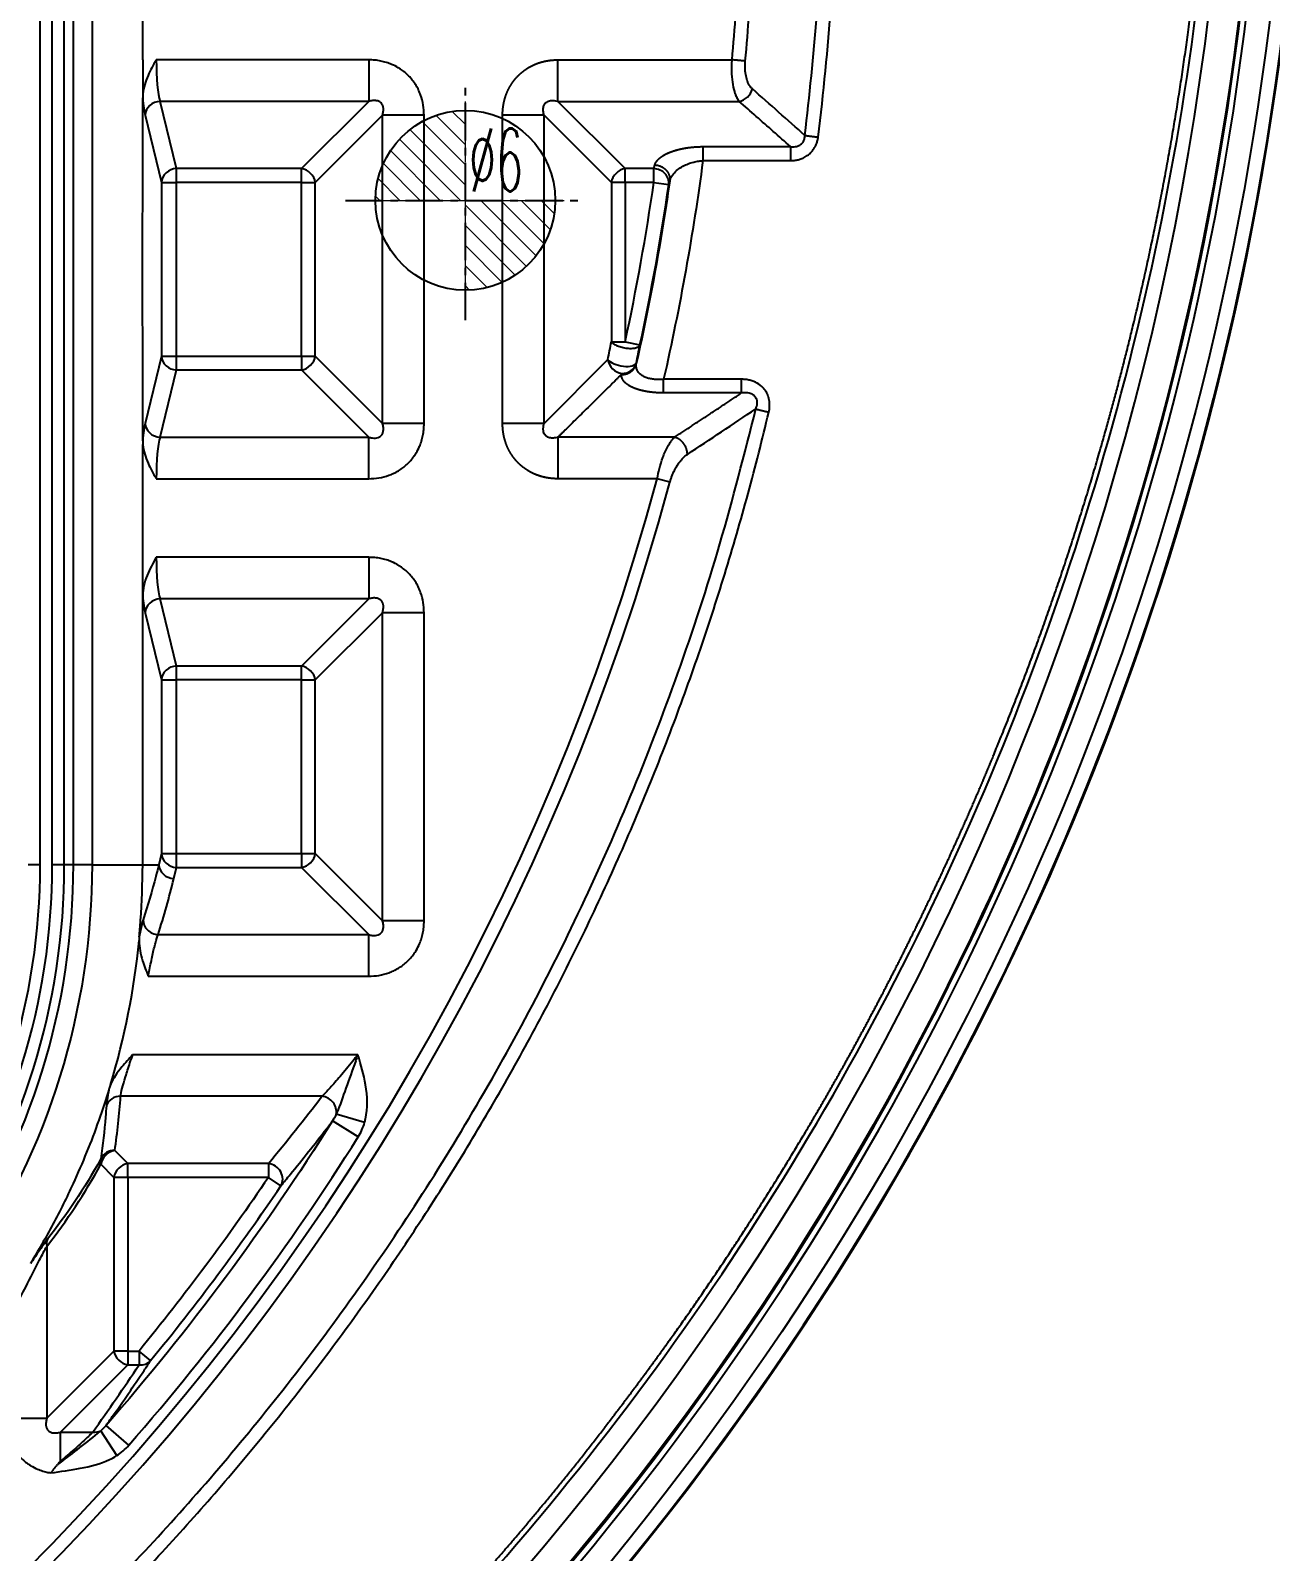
# Model space of a CAD drawing. Header units: millimetres. Extents: x 2595 to 3308, y 1499 to 1823.
# Drawn here: x 3206 to 3247.4, y 1606.3 to 1657.1 of the extents above; entities that cross this region are included whole.
import ezdxf
from ezdxf.lldxf.tags import DXFTag

# ---------------------------------------------------------------- set-up
doc = ezdxf.new("R2010")
doc.units = ezdxf.units.MM
doc.linetypes.add('CENTER', pattern=[2, 1.25, -0.25, 0.25, -0.25])
doc.layers.add('5', color=7, linetype='Continuous', true_color=0xffffff)
doc.layers.add('TOP', color=7, linetype='Continuous', true_color=0xffffff)
doc.layers.add('epin', color=13, linetype='Continuous', lineweight=9)
doc.styles.add('TXT05', font='txt.shx', dxfattribs={"width": 0.5, "bigfont": 'gbcbig.shx'})
tags = doc.linetypes.add('DASHED', pattern=[25.72, 12.86, -12.86]).pattern_tags.tags
tags[6:7] = [DXFTag(74, 4), DXFTag(75, 0), DXFTag(340, '0'), DXFTag(46, 0.0), DXFTag(50, 0.0), DXFTag(44, 0.0), DXFTag(45, 0.0)]
tags[4:5] = [DXFTag(74, 4), DXFTag(75, 0), DXFTag(340, '0'), DXFTag(46, 0.0), DXFTag(50, 0.0), DXFTag(44, 0.0), DXFTag(45, 0.0)]

# ---------------------------------------------------------------- blocks, each defined once
blk = doc.blocks.new('epin_ejp_6')
at = {"layer": 'epin'}
h = blk.add_hatch(dxfattribs=at)
h.set_pattern_fill('_ANSI31', color=123, scale=0.15, angle=90, style=0)
h.set_pattern_definition([(135, (-2656.51364, 153.2396), (-0.336759605, -0.336759605), [])])
h.paths.add_polyline_path([(0, 3, 0.414214), (-3, 0), (0, 0)])
h.paths.add_polyline_path([(3, 0), (0, 0), (0, -3, 0.414214)])
at = {"layer": 'epin', "color": 1, "linetype": 'CENTER', "ltscale": 3.048}
for p, q in [((0, -3.3), (0, 3.3)), ((-3.3, 0), (3.3, 0))]:
    blk.add_line(p, q, dxfattribs=at)
at = {"layer": 'epin'}
blk.add_circle((0, 0), 3, dxfattribs=at)
at = {"layer": 'epin', "color": 6, "style": 'TXT05', "width": 0.5}
blk.add_text('%%c6', height=2.1, dxfattribs=at).set_placement((0.12, 0.3))

msp = doc.modelspace()

# ---------------------------------------------------------------- linework, layer by layer
at = {"layer": '5', "color": 7, "linetype": 'Continuous'}
for p, q in [((3206.312, 1629.254), (3206.312, 1673.518)), ((3206.716, 1629.254), (3206.716, 1673.518)), ((3207.118, 1629.254), (3207.118, 1673.518)), ((3207.423, 1629.254), (3207.423, 1673.518)), ((3208.043, 1673.518), (3208.043, 1629.254)), ((3209.741, 1656.111), (3209.741, 1654.973)), ((3217.276, 1656.111), (3210.187, 1656.111)), ((3223.593, 1656.111), (3229.403, 1656.111)), ((3209.815, 1654.263), (3210.363, 1652.02)), ((3210.864, 1652.482), (3210.315, 1654.725)), ((3217.276, 1654.725), (3210.315, 1654.725)), ((3215.032, 1652.482), (3217.276, 1654.725)), ((3215.494, 1652.02), (3217.738, 1654.263)), ((3217.738, 1643.981), (3217.738, 1654.263)), ((3219.124, 1654.263), (3217.738, 1654.263)), ((3219.124, 1643.981), (3219.124, 1654.263)), ((3221.744, 1643.981), (3221.744, 1654.263)), ((3223.131, 1643.981), (3223.131, 1654.263)), ((3225.374, 1652.02), (3223.131, 1654.263)), ((3225.836, 1652.482), (3223.593, 1654.725)), ((3223.593, 1654.725), (3229.64, 1654.725)), ((3228.429, 1653.215), (3231.354, 1653.215)), ((3228.429, 1652.748), (3231.354, 1652.748)), ((3231.354, 1653.215), (3231.354, 1652.748)), ((3210.864, 1652.02), (3210.864, 1652.482)), ((3215.032, 1652.482), (3210.864, 1652.482)), ((3215.032, 1652.02), (3215.032, 1652.482)), ((3225.836, 1652.02), (3225.836, 1652.482)), ((3226.793, 1652.482), (3225.836, 1652.482)), ((3226.793, 1652.02), (3226.793, 1652.482)), ((3210.363, 1652.02), (3210.363, 1646.225)), ((3210.363, 1652.02), (3210.864, 1652.02)), ((3215.032, 1652.02), (3210.864, 1652.02)), ((3210.864, 1646.225), (3210.864, 1652.02)), ((3215.032, 1646.225), (3215.032, 1652.02)), ((3215.032, 1652.02), (3215.494, 1652.02)), ((3215.494, 1646.225), (3215.494, 1652.02)), ((3225.374, 1652.02), (3225.374, 1646.702)), ((3225.836, 1652.02), (3225.374, 1652.02)), ((3225.836, 1652.02), (3225.836, 1646.702)), ((3226.793, 1652.02), (3225.836, 1652.02)), ((3226.793, 1652.02), (3227.291, 1651.947)), ((3225.374, 1646.702), (3225.836, 1646.702)), ((3225.836, 1646.702), (3226.327, 1646.597)), ((3210.363, 1646.225), (3209.815, 1643.981)), ((3210.363, 1646.225), (3210.864, 1646.225)), ((3210.864, 1645.762), (3210.864, 1646.225)), ((3210.864, 1646.225), (3215.032, 1646.225)), ((3215.032, 1646.225), (3215.494, 1646.225)), ((3215.032, 1646.225), (3215.032, 1645.762)), ((3215.494, 1646.225), (3217.738, 1643.981)), ((3210.315, 1643.519), (3210.864, 1645.762)), ((3210.864, 1645.762), (3215.032, 1645.762)), ((3215.032, 1645.762), (3217.276, 1643.519)), ((3225.259, 1646.109), (3223.131, 1643.981)), ((3229.723, 1645.453), (3227.12, 1645.453)), ((3227.12, 1644.996), (3227.12, 1645.453)), ((3229.723, 1644.996), (3229.723, 1645.453)), ((3229.723, 1644.996), (3227.12, 1644.996)), ((3209.741, 1642.134), (3209.741, 1643.271)), ((3210.315, 1643.519), (3217.276, 1643.519)), ((3217.276, 1642.133), (3217.276, 1643.519)), ((3227.481, 1643.519), (3223.593, 1643.519)), ((3210.187, 1642.133), (3217.276, 1642.133)), ((3226.903, 1642.133), (3223.593, 1642.133)), ((3227.332, 1642.017), (3226.903, 1642.133)), ((3217.276, 1638.126), (3210.315, 1638.126)), ((3210.864, 1635.883), (3210.315, 1638.126)), ((3215.032, 1635.883), (3217.276, 1638.126)), ((3209.815, 1637.664), (3210.363, 1635.421)), ((3215.494, 1635.421), (3217.738, 1637.664)), ((3217.738, 1627.382), (3217.738, 1637.664)), ((3219.124, 1637.664), (3217.738, 1637.664)), ((3219.124, 1627.382), (3219.124, 1637.664)), ((3215.032, 1635.883), (3210.864, 1635.883)), ((3210.864, 1635.421), (3210.864, 1635.883)), ((3215.032, 1635.421), (3215.032, 1635.883)), ((3210.363, 1635.421), (3210.864, 1635.421)), ((3210.363, 1635.421), (3210.363, 1629.626)), ((3215.032, 1635.421), (3210.864, 1635.421)), ((3210.864, 1629.626), (3210.864, 1635.421)), ((3215.032, 1635.421), (3215.494, 1635.421)), ((3215.032, 1629.626), (3215.032, 1635.421)), ((3215.494, 1629.626), (3215.494, 1635.421)), ((3210.363, 1629.626), (3210.272, 1629.254)), ((3210.363, 1629.626), (3210.864, 1629.626)), ((3210.864, 1629.163), (3210.864, 1629.626)), ((3210.864, 1629.626), (3215.032, 1629.626)), ((3215.032, 1629.626), (3215.032, 1629.163)), ((3215.032, 1629.626), (3215.494, 1629.626)), ((3215.494, 1629.626), (3217.738, 1627.382)), ((3206.312, 1629.254), (3205.911, 1629.254)), ((3207.118, 1629.254), (3206.716, 1629.254)), ((3207.423, 1629.254), (3207.118, 1629.254)), ((3210.773, 1628.791), (3210.864, 1629.163)), ((3210.864, 1629.163), (3215.032, 1629.163)), ((3215.032, 1629.163), (3217.276, 1626.92)), ((3210.248, 1626.92), (3217.276, 1626.92)), ((3217.276, 1625.534), (3217.276, 1626.92)), ((3209.919, 1625.534), (3217.276, 1625.534)), ((3216.914, 1622.913), (3209.401, 1622.913)), ((3215.718, 1621.527), (3208.997, 1621.527)), ((3217.139, 1620.649), (3216.191, 1620.926)), ((3216.923, 1620.172), (3216.073, 1620.706)), ((3209.237, 1619.284), (3208.802, 1619.719)), ((3208.775, 1618.822), (3208.34, 1619.257)), ((3213.93, 1619.284), (3209.237, 1619.284)), ((3209.237, 1618.822), (3209.237, 1619.284)), ((3213.93, 1619.284), (3213.93, 1618.822)), ((3208.775, 1618.822), (3208.775, 1613.027)), ((3209.237, 1618.822), (3208.775, 1618.822)), ((3209.237, 1618.822), (3209.237, 1613.027)), ((3213.93, 1618.822), (3209.237, 1618.822)), ((3214.346, 1618.54), (3213.93, 1618.822)), ((3206.532, 1616.514), (3206.532, 1610.783)), ((3208.775, 1613.027), (3206.532, 1610.783)), ((3209.237, 1613.027), (3208.775, 1613.027)), ((3209.237, 1613.027), (3209.237, 1612.564)), ((3209.237, 1613.027), (3209.611, 1613.027)), ((3209.999, 1612.708), (3209.611, 1613.027)), ((3209.611, 1613.027), (3209.611, 1612.564)), ((3209.237, 1612.564), (3206.994, 1610.321)), ((3209.237, 1612.564), (3209.611, 1612.564)), ((3205.145, 1610.783), (3206.532, 1610.783)), ((3206.994, 1610.321), (3208.068, 1610.321)), ((3208.866, 1609.536), (3208.334, 1610.367)), ((3209.268, 1609.883), (3208.512, 1610.544))]:
    msp.add_line(p, q, dxfattribs=at)
at = {"layer": '5', "color": 7, "linetype": 'DASHED'}
msp.add_circle((3220.503, 1651.422), 3, dxfattribs=at)
at = {"layer": '5', "color": 7, "linetype": 'Continuous', "extrusion": (0, 0, -1)}
for centre, radius, start, end in [((-3148.002, 1669.494), 100.07, 313.95835, 233.17746), ((-3148.002, 1669.494), 99.038, 101.06, 232.89885), ((-3184.218, 1629.254), 23.825, 180, 25), ((-3148.002, 1663.458), 80.382, 212.1306, 221.16873), ((-3148.002, 1663.458), 79.617, 214.09967, 219.30282)]:
    msp.add_arc(centre, radius, start, end, dxfattribs=at)
at = {"layer": '5', "color": 7, "linetype": 'DASHED'}
for radius, start, end in [(100.573, 306.62661, 226.18317), (100.572, 306.62578, 226.19708)]:
    msp.add_arc((3148.002, 1669.494), radius, start, end, dxfattribs=at)
at = {"layer": '5', "color": 7, "linetype": 'Continuous'}
for centre, radius, start, end in [((3148.002, 1669.494), 100.547, 306.63636, 233.36364), ((3148.002, 1669.494), 99.282, 307.04882, 79.04876), ((3148.002, 1669.494), 99.081, 307.09253, 78.95021), ((3148.002, 1669.494), 98.032, 307.23998, 37.69458), ((3148.002, 1663.458), 81.732, 354.84318, 357.07028), ((3148.002, 1663.458), 82.176, 354.84318, 357.07028), ((3148.002, 1663.458), 79.617, 347.85142, 351.74012), ((3148.002, 1663.458), 80.119, 347.85142, 351.74012), ((3148.002, 1663.458), 81.732, 285.12421, 344.87579), ((3148.002, 1663.458), 82.176, 285.12421, 344.87579), ((3184.218, 1629.254), 23.204, 155, 0), ((3184.218, 1629.254), 22.9, 155, 0), ((3184.218, 1629.254), 22.498, 155, 0), ((3184.218, 1629.254), 22.094, 155, 0), ((3184.218, 1629.254), 25.522, 343.284, 354.3054), ((3148.002, 1663.458), 81.386, 318.83127, 327.8694), ((3148.002, 1663.458), 80.119, 320.69718, 325.90033)]:
    msp.add_arc(centre, radius, start, end, dxfattribs=at)
for centre, major_axis, ratio, start_param, end_param in [((3210.398, 1656.111), (0, -1.509), 0.140139, 4.712389, 5.877351), ((3209.898, 1656.111), (0, -2.012), 0.105104, 5.394331, 5.877351), ((3229.64, 1655.187), (-0.331, -0.378), 0.837527, 0.80745, 2.107858), ((3210.315, 1654.263), (-0.489, -0.12), 0.914519, 4.492315, 6.021833), ((3210.864, 1652.02), (-0.489, -0.12), 0.914519, 4.492315, 6.021833), ((3215.032, 1652.02), (0.356, -0.356), 0.854588, 0.863645, 2.277948), ((3225.836, 1652.02), (0.356, 0.356), 0.854588, 0.863645, 2.277948), ((3226.793, 1652.02), (-0.486, 0.13), 0.913658, 3.270704, 4.952882), ((3210.864, 1646.225), (-0.489, 0.12), 0.914519, 0.261352, 1.79087), ((3215.032, 1646.225), (-0.356, -0.356), 0.854588, 0.863645, 2.277948), ((3225.721, 1646.109), (-0.493, 0.098), 0.412607, 0.448259, 3.084107), ((3225.721, 1646.109), (0.356, -0.356), 0.854588, 4.005237, 5.41954), ((3225.721, 1646.109), (-0.501, 0.049), 0.918083, 1.660759, 3.009174), ((3209.898, 1642.133), (0, -2.012), 0.105104, 3.547427, 4.030447), ((3210.315, 1643.981), (-0.489, 0.12), 0.914519, 0.261352, 1.79087), ((3210.398, 1642.133), (0, -1.509), 0.140139, 3.547427, 4.712389), ((3210.398, 1639.512), (0, -1.509), 0.140139, 4.706931, 5.877351), ((3209.898, 1639.512), (0, -2.012), 0.105104, 5.394677, 5.877351), ((3210.315, 1637.664), (-0.489, -0.12), 0.914519, 4.492315, 6.021833), ((3210.864, 1635.421), (-0.489, -0.12), 0.914519, 4.492315, 6.021833), ((3215.032, 1635.421), (0.356, -0.356), 0.854588, 0.863645, 2.277948), ((3210.864, 1629.626), (-0.489, 0.12), 0.914519, 0.261352, 1.79087), ((3215.032, 1629.626), (-0.356, -0.356), 0.854588, 0.863645, 2.277948), ((3210.773, 1629.254), (-0.489, 0.12), 0.914519, 0.261352, 1.79087), ((3184.218, 1635.7), (0, -28.244), 0.969623, 1.254701, 1.323683), ((3210.248, 1627.382), (-0.479, 0.152), 0.911656, 0.257182, 1.852233), ((3208.997, 1621.065), (0.502, -0.037), 0.918393, 1.637611, 2.874237), ((3184.218, 1623.447), (0, -25.627), 0.969623, 1.424786, 1.495794), ((3148.002, 1674.451), (0, -86.346), 0.992534, 0.877712, 0.911029), ((3215.718, 1621.065), (0.399, -0.307), 0.879061, 0.416933, 2.165799), ((3208.802, 1619.257), (0.498, -0.071), 0.917321, 1.700859, 2.875943), ((3208.802, 1619.257), (-0.356, -0.356), 0.854588, 4.005238, 5.41954), ((3189.096, 1629.254), (21.832, 0), 0.969623, 5.637412, 5.791335), ((3208.802, 1619.257), (0.44, -0.243), 0.747569, 3.299628, 3.778102), ((3209.237, 1618.822), (0.356, 0.356), 0.854588, 0.863645, 2.277948), ((3213.93, 1618.822), (0.388, -0.32), 0.873673, 0.107782, 2.19495), ((3206.994, 1616.514), (0.397, -0.309), 0.819144, 3.324853, 3.900699), ((3209.237, 1613.027), (-0.356, 0.356), 0.854588, 0.863645, 2.277948), ((3209.611, 1613.027), (0.42, -0.277), 0.889007, 5.243635, 6.168638), ((3148.002, 1653.9), (0, -74.576), 0.992534, 0.946713, 0.983307), ((3208.068, 1610.783), (0.409, -0.292), 0.884248, 5.275996, 5.857042)]:
    msp.add_ellipse(centre, major_axis=major_axis, ratio=ratio, start_param=start_param, end_param=end_param, dxfattribs=at)
for points, degree, knots in [([(3231.835, 1653.59), (3231.983, 1654.915), (3232.31, 1657.854), (3232.405, 1660.809), (3232.457, 1662.431)], 3, [0, 0, 0, 0, 0.451094, 1, 1, 1, 1]), ([(3215.408, 1599.64), (3216.586, 1600.767), (3217.723, 1601.931), (3218.915, 1603.15), (3220.065, 1604.412), (3220.66, 1605.065), (3221.243, 1605.729), (3221.84, 1606.408), (3222.423, 1607.097), (3223.634, 1608.526), (3224.784, 1609.997), (3225.99, 1611.538), (3227.136, 1613.13), (3227.727, 1613.952), (3228.303, 1614.789), (3228.892, 1615.644), (3229.463, 1616.511), (3230.643, 1618.306), (3231.741, 1620.146), (3232.887, 1622.067), (3233.938, 1624.031), (3234.477, 1625.038), (3234.996, 1626.065), (3235.52, 1627.102), (3236.021, 1628.155), (3236.528, 1629.218), (3237.009, 1630.294), (3237.495, 1631.381), (3237.953, 1632.476), (3238.417, 1633.584), (3238.851, 1634.696), (3239.287, 1635.815), (3240.105, 1638.078), (3240.869, 1640.368), (3241.576, 1642.678), (3242.227, 1645.005), (3243.115, 1648.516), (3244.064, 1653.23), (3244.777, 1657.99), (3245.018, 1660.399)], 2, [0, 0, 0, 0.0625, 0.0625, 0.125, 0.125, 0.15625, 0.15625, 0.1875, 0.1875, 0.25, 0.25, 0.3125, 0.3125, 0.34375, 0.34375, 0.375, 0.375, 0.4375, 0.4375, 0.5, 0.5, 0.53125, 0.53125, 0.5625, 0.5625, 0.59375, 0.59375, 0.625, 0.625, 0.65625, 0.65625, 0.6875, 0.71875, 0.75, 0.78125, 0.8125, 0.875, 0.9375, 1, 1, 1]), ([(3215.539, 1599.522), (3223.859, 1607.486), (3230.757, 1616.937), (3240.852, 1637.655), (3244.047, 1648.914), (3245.191, 1660.38)], 3, [0, 0, 0, 0, 0.5, 0.5, 1, 1, 1, 1]), ([(3210.187, 1656.111), (3210.186, 1656.109), (3210.184, 1656.107), (3210.086, 1655.936), (3209.991, 1655.765), (3209.828, 1655.392), (3209.761, 1655.184), (3209.741, 1654.973)], 3, [0, 0, 0, 0, 0.006344, 0.006344, 0.480476, 0.480476, 1, 1, 1, 1]), ([(3219.124, 1654.263), (3219.119, 1654.377), (3219.108, 1654.607), (3219.033, 1654.887), (3218.944, 1655.101), (3218.832, 1655.309), (3218.689, 1655.501), (3218.515, 1655.669), (3218.386, 1655.77), (3218.23, 1655.871), (3218.062, 1655.956), (3217.865, 1656.028), (3217.679, 1656.075), (3217.481, 1656.106), (3217.345, 1656.109), (3217.276, 1656.111)], 3, [0, 0, 0, 0, 0.117404, 0.235804, 0.295415, 0.355364, 0.477207, 0.539685, 0.603015, 0.645573, 0.730964, 0.795158, 0.860435, 0.928322, 1, 1, 1, 1]), ([(3221.744, 1654.263), (3221.744, 1654.351), (3221.759, 1654.525), (3221.787, 1654.691), (3221.83, 1654.855), (3221.858, 1654.934), (3221.887, 1655.014), (3221.961, 1655.171), (3222.05, 1655.321), (3222.155, 1655.464), (3222.277, 1655.597), (3222.415, 1655.719), (3222.568, 1655.828), (3222.734, 1655.921), (3222.909, 1655.995), (3223.093, 1656.052), (3223.284, 1656.091), (3223.384, 1656.101), (3223.488, 1656.111), (3223.593, 1656.111)], 2, [0, 0, 0, 0.0625, 0.125, 0.1875, 0.25, 0.25, 0.3125, 0.375, 0.4375, 0.5, 0.5625, 0.625, 0.6875, 0.75, 0.8125, 0.875, 0.9375, 0.9375, 1, 1, 1]), ([(3229.64, 1654.725), (3229.615, 1654.762), (3229.569, 1654.832), (3229.497, 1655.012), (3229.434, 1655.272), (3229.39, 1655.66), (3229.399, 1655.952), (3229.403, 1656.111)], 3, [0, 0, 0, 0, 0.14749, 0.280146, 0.51014, 0.732288, 1, 1, 1, 1]), ([(3209.738, 1643.401), (3209.737, 1644.531), (3209.731, 1647.215), (3209.731, 1651.029), (3209.737, 1653.713), (3209.738, 1654.843)], 3, [0, 0, 0, 0, 0.296387, 0.703613, 1, 1, 1, 1]), ([(3217.738, 1654.263), (3217.747, 1654.301), (3217.765, 1654.374), (3217.77, 1654.482), (3217.751, 1654.581), (3217.703, 1654.666), (3217.623, 1654.727), (3217.522, 1654.755), (3217.402, 1654.756), (3217.321, 1654.736), (3217.276, 1654.725)], 3, [0, 0, 0, 0, 0.147174, 0.276121, 0.386166, 0.48296, 0.579882, 0.691662, 0.82731, 1, 1, 1, 1]), ([(3223.131, 1654.263), (3223.128, 1654.273), (3223.118, 1654.311), (3223.105, 1654.374), (3223.1, 1654.449), (3223.105, 1654.519), (3223.121, 1654.583), (3223.149, 1654.639), (3223.19, 1654.686), (3223.243, 1654.722), (3223.309, 1654.746), (3223.384, 1654.756), (3223.469, 1654.753), (3223.54, 1654.739), (3223.583, 1654.728), (3223.593, 1654.725)], 3, [0, 0, 0, 0, 0.031639, 0.1132, 0.192345, 0.27205, 0.352744, 0.434654, 0.518408, 0.6046, 0.692885, 0.7823, 0.872751, 0.968719, 1, 1, 1, 1]), ([(3231.354, 1653.215), (3231.396, 1653.212), (3231.488, 1653.205), (3231.61, 1653.234), (3231.709, 1653.293), (3231.778, 1653.367), (3231.827, 1653.47), (3231.832, 1653.548), (3231.835, 1653.59)], 3, [0, 0, 0, 0, 0.183928, 0.402863, 0.528117, 0.666258, 0.822557, 1, 1, 1, 1]), ([(3231.354, 1652.748), (3231.384, 1652.749), (3231.457, 1652.75), (3231.574, 1652.768), (3231.709, 1652.806), (3231.849, 1652.869), (3231.965, 1652.951), (3232.054, 1653.037), (3232.118, 1653.115), (3232.175, 1653.206), (3232.222, 1653.307), (3232.258, 1653.416), (3232.27, 1653.493), (3232.276, 1653.533)], 3, [0, 0, 0, 0, 0.066912, 0.166235, 0.266215, 0.380919, 0.511649, 0.583454, 0.659641, 0.7402, 0.824289, 0.910528, 1, 1, 1, 1]), ([(3226.826, 1652.605), (3226.848, 1652.686), (3226.916, 1652.764), (3226.978, 1652.834), (3227.075, 1652.897), (3227.163, 1652.955), (3227.276, 1653.004), (3227.381, 1653.05), (3227.503, 1653.087), (3227.616, 1653.122), (3227.74, 1653.147), (3227.857, 1653.171), (3227.979, 1653.187), (3228.094, 1653.202), (3228.212, 1653.209), (3228.32, 1653.215), (3228.429, 1653.215)], 2, [0, 0, 0, 0.125, 0.125, 0.25, 0.25, 0.375, 0.375, 0.5, 0.5, 0.625, 0.625, 0.75, 0.75, 0.875, 0.875, 1, 1, 1]), ([(3227.323, 1652.071), (3227.329, 1652.093), (3227.353, 1652.174), (3227.431, 1652.304), (3227.578, 1652.447), (3227.749, 1652.559), (3227.932, 1652.643), (3228.115, 1652.701), (3228.281, 1652.734), (3228.385, 1652.745), (3228.429, 1652.748)], 3, [0, 0, 0, 0, 0.070343, 0.252061, 0.414675, 0.560792, 0.692484, 0.811605, 0.919937, 1, 1, 1, 1]), ([(3227.324, 1652.071), (3227.245, 1651.523), (3226.931, 1649.477), (3226.538, 1647.444), (3226.207, 1645.964)], 3, [0, 0, 0, 0, 0.267488, 1, 1, 1, 1]), ([(3225.259, 1646.109), (3225.278, 1646.207), (3225.317, 1646.404), (3225.355, 1646.603), (3225.374, 1646.702)], 3, [0, 0, 0, 0, 0.500001, 1, 1, 1, 1]), ([(3225.374, 1646.702), (3225.379, 1646.696), (3225.39, 1646.684), (3225.416, 1646.66), (3225.455, 1646.631), (3225.513, 1646.598), (3225.58, 1646.567), (3225.653, 1646.541), (3225.757, 1646.511), (3225.896, 1646.486), (3226.055, 1646.48), (3226.19, 1646.497), (3226.271, 1646.531), (3226.313, 1646.566), (3226.322, 1646.586), (3226.327, 1646.597)], 3, [0, 0, 0, 0, 0.031328, 0.062656, 0.125259, 0.187862, 0.250465, 0.313068, 0.375671, 0.500452, 0.625233, 0.750013, 0.874794, 0.937397, 1, 1, 1, 1]), ([(3227.12, 1644.996), (3226.994, 1644.996), (3226.871, 1645.005), (3226.737, 1645.014), (3226.611, 1645.034), (3226.475, 1645.055), (3226.234, 1645.118), (3226.132, 1645.16), (3226.033, 1645.2), (3225.878, 1645.296), (3225.824, 1645.351), (3225.795, 1645.38), (3225.756, 1645.438), (3225.741, 1645.472), (3225.734, 1645.488), (3225.721, 1645.524), (3225.718, 1645.539), (3225.713, 1645.557), (3225.711, 1645.575), (3225.71, 1645.595), (3225.712, 1645.616)], 2, [0, 0, 0, 0.125, 0.125, 0.25, 0.25, 0.375, 0.5, 0.5, 0.625, 0.75, 0.75, 0.8125, 0.875, 0.875, 0.90625, 0.9375, 0.9375, 0.96875, 0.96875, 1, 1, 1]), ([(3225.712, 1645.617), (3225.714, 1645.619), (3225.719, 1645.623), (3225.718, 1645.63), (3225.721, 1645.638), (3225.721, 1645.644), (3225.721, 1645.647)], 3, [0, 0, 0, 0, 0.222864, 0.435846, 0.703003, 1, 1, 1, 1]), ([(3227.12, 1645.453), (3227.076, 1645.448), (3226.986, 1645.442), (3226.849, 1645.444), (3226.712, 1645.46), (3226.582, 1645.49), (3226.467, 1645.535), (3226.372, 1645.592), (3226.296, 1645.66), (3226.24, 1645.74), (3226.206, 1645.833), (3226.201, 1645.91), (3226.206, 1645.955), (3226.207, 1645.964)], 3, [0, 0, 0, 0, 0.081115, 0.168225, 0.261343, 0.357888, 0.453864, 0.548589, 0.644682, 0.74486, 0.852565, 0.970999, 1, 1, 1, 1]), ([(3230.629, 1644.356), (3230.636, 1644.388), (3230.649, 1644.452), (3230.657, 1644.538), (3230.658, 1644.612), (3230.654, 1644.707), (3230.635, 1644.811), (3230.599, 1644.919), (3230.562, 1645), (3230.52, 1645.068), (3230.479, 1645.124), (3230.398, 1645.217), (3230.28, 1645.308), (3230.126, 1645.382), (3229.998, 1645.423), (3229.862, 1645.448), (3229.769, 1645.451), (3229.723, 1645.453)], 3, [0, 0, 0, 0, 0.059986, 0.117604, 0.155273, 0.193001, 0.29063, 0.343072, 0.39908, 0.450618, 0.487064, 0.525378, 0.672402, 0.751844, 0.833137, 0.915586, 1, 1, 1, 1]), ([(3230.196, 1644.461), (3230.208, 1644.492), (3230.229, 1644.55), (3230.243, 1644.64), (3230.24, 1644.73), (3230.218, 1644.804), (3230.184, 1644.861), (3230.147, 1644.903), (3230.099, 1644.94), (3230.038, 1644.971), (3229.969, 1644.992), (3229.862, 1645.008), (3229.779, 1645.001), (3229.723, 1644.996)], 3, [0, 0, 0, 0, 0.107844, 0.204909, 0.298999, 0.397147, 0.450613, 0.508964, 0.573765, 0.645967, 0.725381, 0.811191, 1, 1, 1, 1]), ([(3167.285, 1581.691), (3169.791, 1582.349), (3174.854, 1583.68), (3182.249, 1586.586), (3189.494, 1590.2), (3196.488, 1594.596), (3203.144, 1599.754), (3208.087, 1604.452), (3211.587, 1608.288), (3213.88, 1611.019), (3216.127, 1613.943), (3218.312, 1617.062), (3220.416, 1620.381), (3222.422, 1623.902), (3224.31, 1627.624), (3226.058, 1631.547), (3227.642, 1635.67), (3229.06, 1639.983), (3229.814, 1642.955), (3230.196, 1644.461)], 3, [0, 0, 0, 0, 0.083028, 0.167755, 0.254186, 0.342326, 0.432181, 0.523757, 0.560565, 0.598667, 0.638065, 0.678758, 0.720749, 0.764038, 0.808627, 0.854516, 0.901707, 0.950201, 1, 1, 1, 1]), ([(3167.386, 1581.253), (3168.035, 1581.41), (3169.002, 1581.643), (3170.277, 1581.983), (3171.521, 1582.328), (3173.045, 1582.78), (3174.833, 1583.354), (3176.291, 1583.858), (3177.433, 1584.274), (3178.547, 1584.693), (3179.908, 1585.229), (3181.498, 1585.893), (3183.033, 1586.569), (3184.51, 1587.254), (3185.929, 1587.946), (3187.294, 1588.642), (3188.396, 1589.231), (3189.255, 1589.704), (3189.885, 1590.058), (3190.505, 1590.413), (3191.316, 1590.887), (3192.311, 1591.484), (3193.482, 1592.213), (3194.632, 1592.955), (3195.576, 1593.586), (3196.324, 1594.1), (3197.446, 1594.884), (3198.741, 1595.828), (3200.2, 1596.945), (3201.288, 1597.807), (3202.367, 1598.692), (3203.794, 1599.901), (3205.194, 1601.149), (3206.564, 1602.432), (3207.913, 1603.737), (3209.554, 1605.408), (3211.454, 1607.474), (3213.28, 1609.596), (3215.033, 1611.774), (3216.712, 1614.008), (3218.318, 1616.297), (3219.849, 1618.639), (3221.303, 1621.031), (3222.677, 1623.472), (3223.971, 1625.956), (3225.182, 1628.483), (3226.308, 1631.047), (3227.35, 1633.648), (3228.305, 1636.281), (3229.174, 1638.944), (3229.822, 1641.186), (3230.299, 1642.993), (3230.519, 1643.901), (3230.629, 1644.356)], 3, [0, 0, 0, 0, 0.021265, 0.031723, 0.04207, 0.062441, 0.082399, 0.101967, 0.11161, 0.121155, 0.139931, 0.158259, 0.176098, 0.193408, 0.210172, 0.226438, 0.242264, 0.250029, 0.257705, 0.265298, 0.272816, 0.287657, 0.302299, 0.316816, 0.331278, 0.338512, 0.345759, 0.37492, 0.389606, 0.404364, 0.419194, 0.434089, 0.464003, 0.478985, 0.493959, 0.52385, 0.553668, 0.583415, 0.613118, 0.642815, 0.672529, 0.702265, 0.732021, 0.761792, 0.791565, 0.821337, 0.851111, 0.880888, 0.910661, 0.940422, 0.970186, 0.985084, 1, 1, 1, 1]), ([(3217.276, 1642.133), (3217.39, 1642.138), (3217.62, 1642.149), (3217.9, 1642.224), (3218.114, 1642.313), (3218.321, 1642.424), (3218.513, 1642.568), (3218.681, 1642.741), (3218.783, 1642.871), (3218.884, 1643.027), (3218.969, 1643.195), (3219.041, 1643.392), (3219.088, 1643.578), (3219.118, 1643.776), (3219.122, 1643.912), (3219.124, 1643.981)], 3, [0, 0, 0, 0, 0.117404, 0.235804, 0.295415, 0.355364, 0.477207, 0.539685, 0.603015, 0.645573, 0.730964, 0.795158, 0.860435, 0.928322, 1, 1, 1, 1]), ([(3217.276, 1643.519), (3217.314, 1643.51), (3217.386, 1643.492), (3217.495, 1643.487), (3217.593, 1643.505), (3217.679, 1643.553), (3217.74, 1643.634), (3217.768, 1643.735), (3217.769, 1643.855), (3217.749, 1643.936), (3217.738, 1643.981)], 3, [0, 0, 0, 0, 0.147174, 0.276121, 0.386166, 0.48296, 0.579882, 0.691662, 0.82731, 1, 1, 1, 1]), ([(3223.593, 1642.133), (3223.504, 1642.133), (3223.331, 1642.147), (3223.165, 1642.176), (3223.001, 1642.218), (3222.922, 1642.247), (3222.841, 1642.276), (3222.685, 1642.349), (3222.535, 1642.438), (3222.392, 1642.544), (3222.259, 1642.665), (3222.137, 1642.803), (3222.028, 1642.957), (3221.935, 1643.122), (3221.86, 1643.298), (3221.804, 1643.482), (3221.765, 1643.672), (3221.755, 1643.772), (3221.744, 1643.876), (3221.744, 1643.981)], 2, [0, 0, 0, 0.0625, 0.125, 0.1875, 0.25, 0.25, 0.3125, 0.375, 0.4375, 0.5, 0.5625, 0.625, 0.6875, 0.75, 0.8125, 0.875, 0.9375, 0.9375, 1, 1, 1]), ([(3223.593, 1643.519), (3223.582, 1643.516), (3223.545, 1643.506), (3223.482, 1643.494), (3223.407, 1643.488), (3223.337, 1643.493), (3223.273, 1643.509), (3223.217, 1643.537), (3223.17, 1643.578), (3223.133, 1643.632), (3223.11, 1643.697), (3223.1, 1643.772), (3223.103, 1643.857), (3223.116, 1643.928), (3223.128, 1643.971), (3223.131, 1643.981)], 3, [0, 0, 0, 0, 0.031639, 0.1132, 0.192345, 0.27205, 0.352744, 0.434654, 0.518408, 0.6046, 0.692885, 0.7823, 0.872751, 0.968719, 1, 1, 1, 1]), ([(3209.741, 1643.271), (3209.761, 1643.06), (3209.828, 1642.853), (3209.991, 1642.48), (3210.086, 1642.308), (3210.184, 1642.137), (3210.186, 1642.135), (3210.187, 1642.133)], 3, [0, 0, 0, 0, 0.519524, 0.519524, 0.993656, 0.993656, 1, 1, 1, 1]), ([(3226.903, 1642.133), (3226.926, 1642.247), (3226.977, 1642.495), (3227.073, 1642.796), (3227.172, 1643.038), (3227.262, 1643.222), (3227.347, 1643.359), (3227.422, 1643.457), (3227.461, 1643.498), (3227.481, 1643.519)], 3, [0, 0, 0, 0, 0.18772, 0.410197, 0.537429, 0.67691, 0.830281, 0.913057, 1, 1, 1, 1]), ([(3210.187, 1639.521), (3210.185, 1639.518), (3210.076, 1639.316), (3209.907, 1639.011), (3209.759, 1638.578), (3209.742, 1638.352), (3209.734, 1638.244)], 3, [0, 0, 0, 0, 0.00684, 0.503592, 0.763216, 1, 1, 1, 1]), ([(3219.124, 1637.664), (3219.119, 1637.778), (3219.108, 1638.008), (3219.033, 1638.288), (3218.944, 1638.502), (3218.832, 1638.71), (3218.689, 1638.902), (3218.515, 1639.07), (3218.386, 1639.171), (3218.23, 1639.272), (3218.062, 1639.357), (3217.865, 1639.429), (3217.679, 1639.476), (3217.481, 1639.507), (3217.345, 1639.51), (3217.276, 1639.512)], 3, [0, 0, 0, 0, 0.117404, 0.235804, 0.295415, 0.355364, 0.477207, 0.539685, 0.603015, 0.645573, 0.730964, 0.795158, 0.860435, 0.928322, 1, 1, 1, 1]), ([(3217.738, 1637.664), (3217.747, 1637.702), (3217.765, 1637.775), (3217.77, 1637.883), (3217.751, 1637.982), (3217.703, 1638.067), (3217.623, 1638.128), (3217.522, 1638.156), (3217.402, 1638.157), (3217.321, 1638.137), (3217.276, 1638.126)], 3, [0, 0, 0, 0, 0.147174, 0.276121, 0.386166, 0.48296, 0.579882, 0.691662, 0.82731, 1, 1, 1, 1]), ([(3209.619, 1626.845), (3209.635, 1627.026), (3209.705, 1627.827), (3209.723, 1628.631), (3209.736, 1629.254)], 3, [0, 0, 0, 0, 0.226314, 1, 1, 1, 1]), ([(3210.272, 1629.254), (3210.24, 1629.124), (3210.207, 1628.994), (3210.045, 1628.382), (3209.904, 1627.9), (3209.749, 1627.418)], 3, [0, 0, 0, 0, 0.211567, 0.211567, 1, 1, 1, 1]), ([(3209.749, 1627.418), (3209.72, 1627.33), (3209.69, 1627.206), (3209.647, 1626.989), (3209.633, 1626.919), (3209.62, 1626.845)], 3, [0, 0, 0, 0, 0.703057, 0.703057, 1, 1, 1, 1]), ([(3217.276, 1625.534), (3217.39, 1625.539), (3217.62, 1625.55), (3217.9, 1625.625), (3218.114, 1625.714), (3218.321, 1625.825), (3218.513, 1625.969), (3218.681, 1626.142), (3218.783, 1626.272), (3218.884, 1626.428), (3218.969, 1626.596), (3219.041, 1626.793), (3219.088, 1626.979), (3219.118, 1627.177), (3219.122, 1627.313), (3219.124, 1627.382)], 3, [0, 0, 0, 0, 0.117404, 0.235804, 0.295415, 0.355364, 0.477207, 0.539685, 0.603015, 0.645573, 0.730964, 0.795158, 0.860435, 0.928322, 1, 1, 1, 1]), ([(3217.276, 1626.92), (3217.314, 1626.911), (3217.386, 1626.893), (3217.495, 1626.888), (3217.593, 1626.906), (3217.679, 1626.954), (3217.74, 1627.035), (3217.768, 1627.136), (3217.769, 1627.256), (3217.749, 1627.337), (3217.738, 1627.382)], 3, [0, 0, 0, 0, 0.147174, 0.276121, 0.386166, 0.48296, 0.579882, 0.691662, 0.82731, 1, 1, 1, 1]), ([(3209.919, 1625.534), (3209.933, 1625.606), (3209.947, 1625.679), (3209.995, 1625.92), (3210.029, 1626.086), (3210.095, 1626.387), (3210.127, 1626.526), (3210.189, 1626.757), (3210.219, 1626.853), (3210.248, 1626.92)], 3, [0, 0, 0, 0, 0.123327, 0.123327, 0.416152, 0.416152, 0.708197, 0.708197, 1, 1, 1, 1]), ([(3209.614, 1626.721), (3209.614, 1626.494), (3209.664, 1626.267), (3209.785, 1625.878), (3209.85, 1625.709), (3209.917, 1625.539), (3209.918, 1625.536), (3209.919, 1625.534)], 3, [0, 0, 0, 0, 0.554902, 0.554902, 0.993578, 0.993578, 1, 1, 1, 1]), ([(3209.401, 1622.913), (3209.399, 1622.911), (3209.397, 1622.909), (3209.272, 1622.776), (3209.149, 1622.643), (3208.887, 1622.324), (3208.75, 1622.128), (3208.662, 1621.913)], 3, [0, 0, 0, 0, 0.0065, 0.0065, 0.438817, 0.438817, 1, 1, 1, 1]), ([(3208.997, 1621.527), (3209.003, 1621.592), (3209.022, 1621.684), (3209.078, 1621.902), (3209.117, 1622.032), (3209.205, 1622.317), (3209.256, 1622.476), (3209.339, 1622.729), (3209.37, 1622.821), (3209.401, 1622.913)], 3, [0, 0, 0, 0, 0.275287, 0.275287, 0.55215, 0.55215, 0.839566, 0.839566, 1, 1, 1, 1]), ([(3216.914, 1622.913), (3216.858, 1622.841), (3216.8, 1622.769), (3216.602, 1622.522), (3216.46, 1622.35), (3216.205, 1622.053), (3216.09, 1621.921), (3215.884, 1621.695), (3215.79, 1621.598), (3215.718, 1621.527)], 3, [0, 0, 0, 0, 0.128826, 0.128826, 0.448094, 0.448094, 0.726799, 0.726799, 1, 1, 1, 1]), ([(3216.914, 1622.913), (3216.913, 1622.91), (3216.912, 1622.907), (3216.889, 1622.838), (3216.866, 1622.772), (3216.733, 1622.393), (3216.62, 1622.082), (3216.41, 1621.506), (3216.322, 1621.241), (3216.208, 1620.965), (3216.2, 1620.946), (3216.191, 1620.926)], 3, [0, 0, 0, 0, 0.004192, 0.004192, 0.094538, 0.094538, 0.529732, 0.529732, 0.966738, 0.966738, 1, 1, 1, 1]), ([(3217.139, 1620.649), (3217.15, 1620.688), (3217.16, 1620.727), (3217.254, 1621.137), (3217.235, 1621.532), (3217.172, 1621.907), (3217.114, 1622.246), (3217.022, 1622.579), (3216.916, 1622.908), (3216.915, 1622.911), (3216.914, 1622.913)], 3, [0, 0, 0, 0, 0.051899, 0.051899, 0.550536, 0.550536, 0.550536, 0.996685, 0.996685, 1, 1, 1, 1]), ([(3208.619, 1621.793), (3208.504, 1621.436), (3208.158, 1620.355), (3207.533, 1618.837), (3206.754, 1617.247), (3206.242, 1616.377), (3205.986, 1615.942)], 3, [0, 0, 0, 0, 0.174839, 0.529373, 0.764686, 1, 1, 1, 1]), ([(3208.619, 1621.793), (3208.602, 1621.713), (3208.586, 1621.638), (3208.546, 1621.426), (3208.528, 1621.307), (3208.522, 1621.222)], 3, [0, 0, 0, 0, 0.322232, 0.322232, 1, 1, 1, 1]), ([(3208.522, 1621.222), (3208.513, 1621.091), (3208.503, 1620.961), (3208.454, 1620.369), (3208.403, 1619.907), (3208.339, 1619.445)], 3, [0, 0, 0, 0, 0.220041, 0.220041, 1, 1, 1, 1]), ([(3214.346, 1618.54), (3214.45, 1618.666), (3214.554, 1618.793), (3215.07, 1619.427), (3215.473, 1619.934), (3215.937, 1620.531), (3216.005, 1620.619), (3216.073, 1620.706)], 3, [0, 0, 0, 0, 0.175763, 0.175763, 0.878845, 0.878845, 1, 1, 1, 1]), ([(3206.557, 1616.758), (3206.471, 1616.648), (3206.361, 1616.49), (3206.163, 1616.201), (3206.076, 1616.073), (3205.986, 1615.942)], 3, [0, 0, 0, 0, 0.587572, 0.587572, 1, 1, 1, 1]), ([(3205.145, 1613.878), (3205.381, 1614.305), (3205.612, 1614.739), (3205.991, 1615.473), (3206.148, 1615.785), (3206.379, 1616.234), (3206.463, 1616.395), (3206.532, 1616.514)], 3, [0, 0, 0, 0, 0.460293, 0.460293, 0.800264, 0.800264, 1, 1, 1, 1]), ([(3208.512, 1610.544), (3208.581, 1610.641), (3208.65, 1610.739), (3209.081, 1611.349), (3209.434, 1611.862), (3209.852, 1612.487), (3209.926, 1612.598), (3209.999, 1612.708)], 3, [0, 0, 0, 0, 0.13537, 0.13537, 0.846931, 0.846931, 1, 1, 1, 1]), ([(3205.145, 1610.783), (3205.151, 1610.669), (3205.161, 1610.439), (3205.237, 1610.159), (3205.326, 1609.945), (3205.437, 1609.737), (3205.581, 1609.546), (3205.754, 1609.377), (3205.883, 1609.276), (3206.04, 1609.175), (3206.207, 1609.09), (3206.399, 1609.019), (3206.516, 1608.991), (3206.573, 1608.978)], 3, [0, 0, 0, 0, 0.137333, 0.275831, 0.34556, 0.415685, 0.55821, 0.631293, 0.705373, 0.755155, 0.855041, 0.930131, 1, 1, 1, 1]), ([(3206.532, 1610.783), (3206.522, 1610.745), (3206.504, 1610.673), (3206.5, 1610.564), (3206.518, 1610.465), (3206.566, 1610.38), (3206.646, 1610.319), (3206.748, 1610.291), (3206.868, 1610.29), (3206.949, 1610.31), (3206.994, 1610.321)], 3, [0, 0, 0, 0, 0.147174, 0.276121, 0.386166, 0.48296, 0.579882, 0.691662, 0.82731, 1, 1, 1, 1]), ([(3208.334, 1610.367), (3208.294, 1610.334), (3208.255, 1610.302), (3208.004, 1610.103), (3207.777, 1609.925), (3207.328, 1609.573), (3207.109, 1609.404), (3206.888, 1609.237)], 3, [0, 0, 0, 0, 0.093586, 0.093586, 0.585797, 0.585797, 1, 1, 1, 1]), ([(3208.068, 1610.321), (3208.005, 1610.255), (3207.913, 1610.166), (3207.702, 1609.969), (3207.578, 1609.858), (3207.305, 1609.618), (3207.151, 1609.486), (3206.994, 1609.354)], 3, [0, 0, 0, 0, 0.313756, 0.313756, 0.638339, 0.638339, 1, 1, 1, 1]), ([(3206.669, 1608.96), (3206.998, 1609.005), (3207.327, 1609.052), (3207.984, 1609.179), (3208.318, 1609.259), (3208.707, 1609.442), (3208.788, 1609.486), (3208.866, 1609.536)], 3, [0, 0, 0, 0, 0.435312, 0.435312, 0.879712, 0.879712, 1, 1, 1, 1]), ([(3206.888, 1609.237), (3206.869, 1609.215), (3206.829, 1609.172), (3206.783, 1609.115), (3206.747, 1609.068), (3206.721, 1609.033), (3206.695, 1608.997), (3206.678, 1608.972), (3206.669, 1608.96)], 3, [0, 0, 0, 0, 0.249974, 0.499971, 0.624953, 0.749981, 0.875007, 1, 1, 1, 1]), ([(3206.994, 1609.354), (3206.963, 1609.319), (3206.929, 1609.28), (3206.892, 1609.241), (3206.888, 1609.237)], 3, [0, 0, 0, 0, 0.889837, 1, 1, 1, 1])]:
    msp.add_open_spline(points, degree=degree, knots=knots, dxfattribs=at)
for points, degree in [([(3232.276, 1653.533), (3232.64, 1656.481), (3232.849, 1659.449), (3232.902, 1662.42)], 3), ([(3209.739, 1656.111), (3209.737, 1659.271)], 1), ([(3230.082, 1655.142), (3230.058, 1655.163), (3230.015, 1655.21), (3229.964, 1655.292), (3229.924, 1655.38), (3229.893, 1655.471), (3229.869, 1655.566), (3229.851, 1655.669), (3229.84, 1655.784), (3229.836, 1655.916), (3229.841, 1656.017), (3229.845, 1656.071)], 3), ([(3209.741, 1654.973), (3209.738, 1654.93), (3209.736, 1654.887), (3209.734, 1654.843)], 3), ([(3231.835, 1653.59), (3231.251, 1654.107), (3230.666, 1654.625), (3230.082, 1655.142)], 3), ([(3223.131, 1654.263), (3222.9, 1654.263), (3222.33, 1654.263), (3221.744, 1654.263)], 3), ([(3231.354, 1653.215), (3231.163, 1653.385), (3230.78, 1653.723), (3230.209, 1654.226), (3229.829, 1654.559), (3229.64, 1654.725)], 3), ([(3228.429, 1652.748), (3228.267, 1651.52), (3227.885, 1649.077), (3227.393, 1646.657), (3227.12, 1645.453)], 3), ([(3228.429, 1653.215), (3228.429, 1653.137), (3228.429, 1652.945), (3228.429, 1652.748)], 3), ([(3226.793, 1652.482), (3226.809, 1652.541), (3226.826, 1652.605)], 2), ([(3227.291, 1651.947), (3227.302, 1651.989), (3227.313, 1652.03), (3227.324, 1652.071)], 3), ([(3226.211, 1646), (3226.23, 1646.098), (3226.269, 1646.296), (3226.308, 1646.496), (3226.327, 1646.597)], 3), ([(3225.712, 1645.616), (3225.36, 1645.265), (3223.945, 1643.871), (3223.593, 1643.519)], 2), ([(3226.207, 1645.964), (3226.209, 1645.976), (3226.21, 1645.988), (3226.211, 1646)], 3), ([(3227.481, 1643.519), (3228.598, 1644.247), (3229.723, 1644.996)], 2), ([(3227.911, 1642.947), (3228.673, 1643.452), (3229.435, 1643.956), (3230.196, 1644.461)], 3), ([(3209.734, 1643.401), (3209.736, 1643.358), (3209.738, 1643.314), (3209.741, 1643.271)], 3), ([(3223.593, 1643.519), (3223.593, 1643.288), (3223.593, 1642.719), (3223.593, 1642.133)], 3), ([(3227.332, 1642.017), (3227.34, 1642.048), (3227.359, 1642.113), (3227.395, 1642.216), (3227.439, 1642.323), (3227.491, 1642.435), (3227.554, 1642.548), (3227.626, 1642.66), (3227.71, 1642.768), (3227.804, 1642.867), (3227.875, 1642.922), (3227.911, 1642.947)], 3), ([(3209.737, 1639.521), (3209.739, 1642.134)], 1), ([(3209.737, 1638.244), (3209.737, 1639.521)], 1), ([(3217.276, 1639.512), (3214.913, 1639.515), (3212.55, 1639.518), (3210.187, 1639.521)], 3), ([(3209.736, 1629.254), (3209.737, 1638.244)], 1), ([(3208.043, 1629.254), (3207.676, 1629.254), (3207.449, 1629.254), (3207.423, 1629.254)], 3), ([(3208.043, 1629.254), (3209.736, 1629.254)], 1), ([(3209.734, 1629.254), (3209.913, 1629.254), (3210.093, 1629.254), (3210.272, 1629.254)], 3), ([(3209.619, 1626.841), (3209.615, 1626.801), (3209.613, 1626.761), (3209.614, 1626.721)], 3), ([(3208.662, 1621.913), (3208.647, 1621.873), (3208.633, 1621.833), (3208.619, 1621.793)], 3), ([(3216.191, 1620.926), (3216.159, 1620.849), (3216.119, 1620.775), (3216.073, 1620.706)], 3), ([(3216.923, 1620.172), (3217.016, 1620.32), (3217.09, 1620.481), (3217.139, 1620.649)], 3), ([(3208.339, 1619.445), (3207.774, 1618.428), (3207.175, 1617.548), (3206.557, 1616.758)], 3), ([(3208.512, 1610.544), (3208.459, 1610.48), (3208.4, 1610.42), (3208.334, 1610.367)], 3), ([(3208.866, 1609.536), (3209.015, 1609.631), (3209.151, 1609.749), (3209.268, 1609.883)], 3), ([(3206.573, 1608.978), (3206.605, 1608.972), (3206.637, 1608.966), (3206.669, 1608.96)], 3)]:
    msp.add_open_spline(points, degree=degree, dxfattribs=at)
for points, weights in [([(3217.276, 1656.111), (3217.276, 1655.49), (3217.276, 1654.97), (3217.276, 1654.725)], [1.08986011303, 0.970047685337, 0.970046629, 1.08985694402]), ([(3223.593, 1654.725), (3223.593, 1654.97), (3223.593, 1655.49), (3223.593, 1656.111)], [1.08985820185, 0.970047150803, 0.97004726605, 1.08985854759]), ([(3229.845, 1656.071), (3229.757, 1656.079), (3229.595, 1656.094), (3229.403, 1656.111)], [1.1135821576, 0.988555305968, 0.966747000889, 1.04815724236]), ([(3231.835, 1653.59), (3231.924, 1653.577), (3232.087, 1653.556), (3232.276, 1653.533)], [1.07709612179, 0.974300416261, 0.974301292744, 1.07709875124]), ([(3225.711, 1645.612), (3225.958, 1645.605), (3226.153, 1645.743), (3226.207, 1645.964)], [1.12750153165, 0.959121926371, 0.95751497339, 1.12268067271]), ([(3230.196, 1644.461), (3230.283, 1644.439), (3230.442, 1644.4), (3230.629, 1644.356)], [1.08815322279, 0.978077081039, 0.971089260391, 1.06718976084]), ([(3219.124, 1643.981), (3218.502, 1643.981), (3217.983, 1643.981), (3217.738, 1643.981)], [1.08986011303, 0.970047685337, 0.970046628999, 1.08985694402]), ([(3223.131, 1643.981), (3222.885, 1643.981), (3222.366, 1643.981), (3221.744, 1643.981)], [1.08985820185, 0.970047150803, 0.97004726605, 1.08985854759]), ([(3217.276, 1639.512), (3217.276, 1638.891), (3217.276, 1638.371), (3217.276, 1638.126)], [1.08986011303, 0.970047685337, 0.970046629, 1.08985694402]), ([(3219.124, 1627.382), (3218.502, 1627.382), (3217.983, 1627.382), (3217.738, 1627.382)], [1.08986011303, 0.970047685337, 0.970046628999, 1.08985694402]), ([(3206.994, 1609.354), (3206.994, 1609.801), (3206.994, 1610.142), (3206.994, 1610.321)], [1.02293823136, 0.97737941507, 0.999685652623, 1.08985694402])]:
    msp.add_rational_spline(points, weights, degree=3, dxfattribs=at)
for points, weights, knots in [([(3226.826, 1652.605), (3226.976, 1652.598), (3227.106, 1652.535), (3227.199, 1652.435), (3227.292, 1652.335), (3227.34, 1652.207), (3227.323, 1652.071)], [1.00014526643, 1.00375503839, 1.07464009389, 1.21280043293, 1.07464249722, 1.00375750453, 1.00014545487], [0, 0, 0, 0, 0.500004, 0.500004, 0.500004, 1, 1, 1, 1]), ([(3227.911, 1642.947), (3227.913, 1643.076), (3227.867, 1643.202), (3227.788, 1643.308), (3227.709, 1643.413), (3227.602, 1643.49), (3227.481, 1643.519)], [1.00056374925, 1.00726667878, 1.07374254546, 1.1999913493, 1.07374179033, 1.00726588355, 1.00056362898], [0, 0, 0, 0, 0.499999, 0.499999, 0.499999, 1, 1, 1, 1])]:
    msp.add_rational_spline(points, weights, degree=3, knots=knots, dxfattribs=at)
at = {"layer": 'TOP', "color": 15, "linetype": 'CENTER'}
for p, q in [((3220.503, 1647.422), (3220.503, 1655.422)), ((3216.503, 1651.422), (3224.503, 1651.422))]:
    msp.add_line(p, q, dxfattribs=at)

# ---------------------------------------------------------------- block references
at = {"layer": 'epin'}
msp.add_blockref('epin_ejp_6', (3220.503, 1651.422), dxfattribs=at)

doc.saveas('drawing.dxf')
